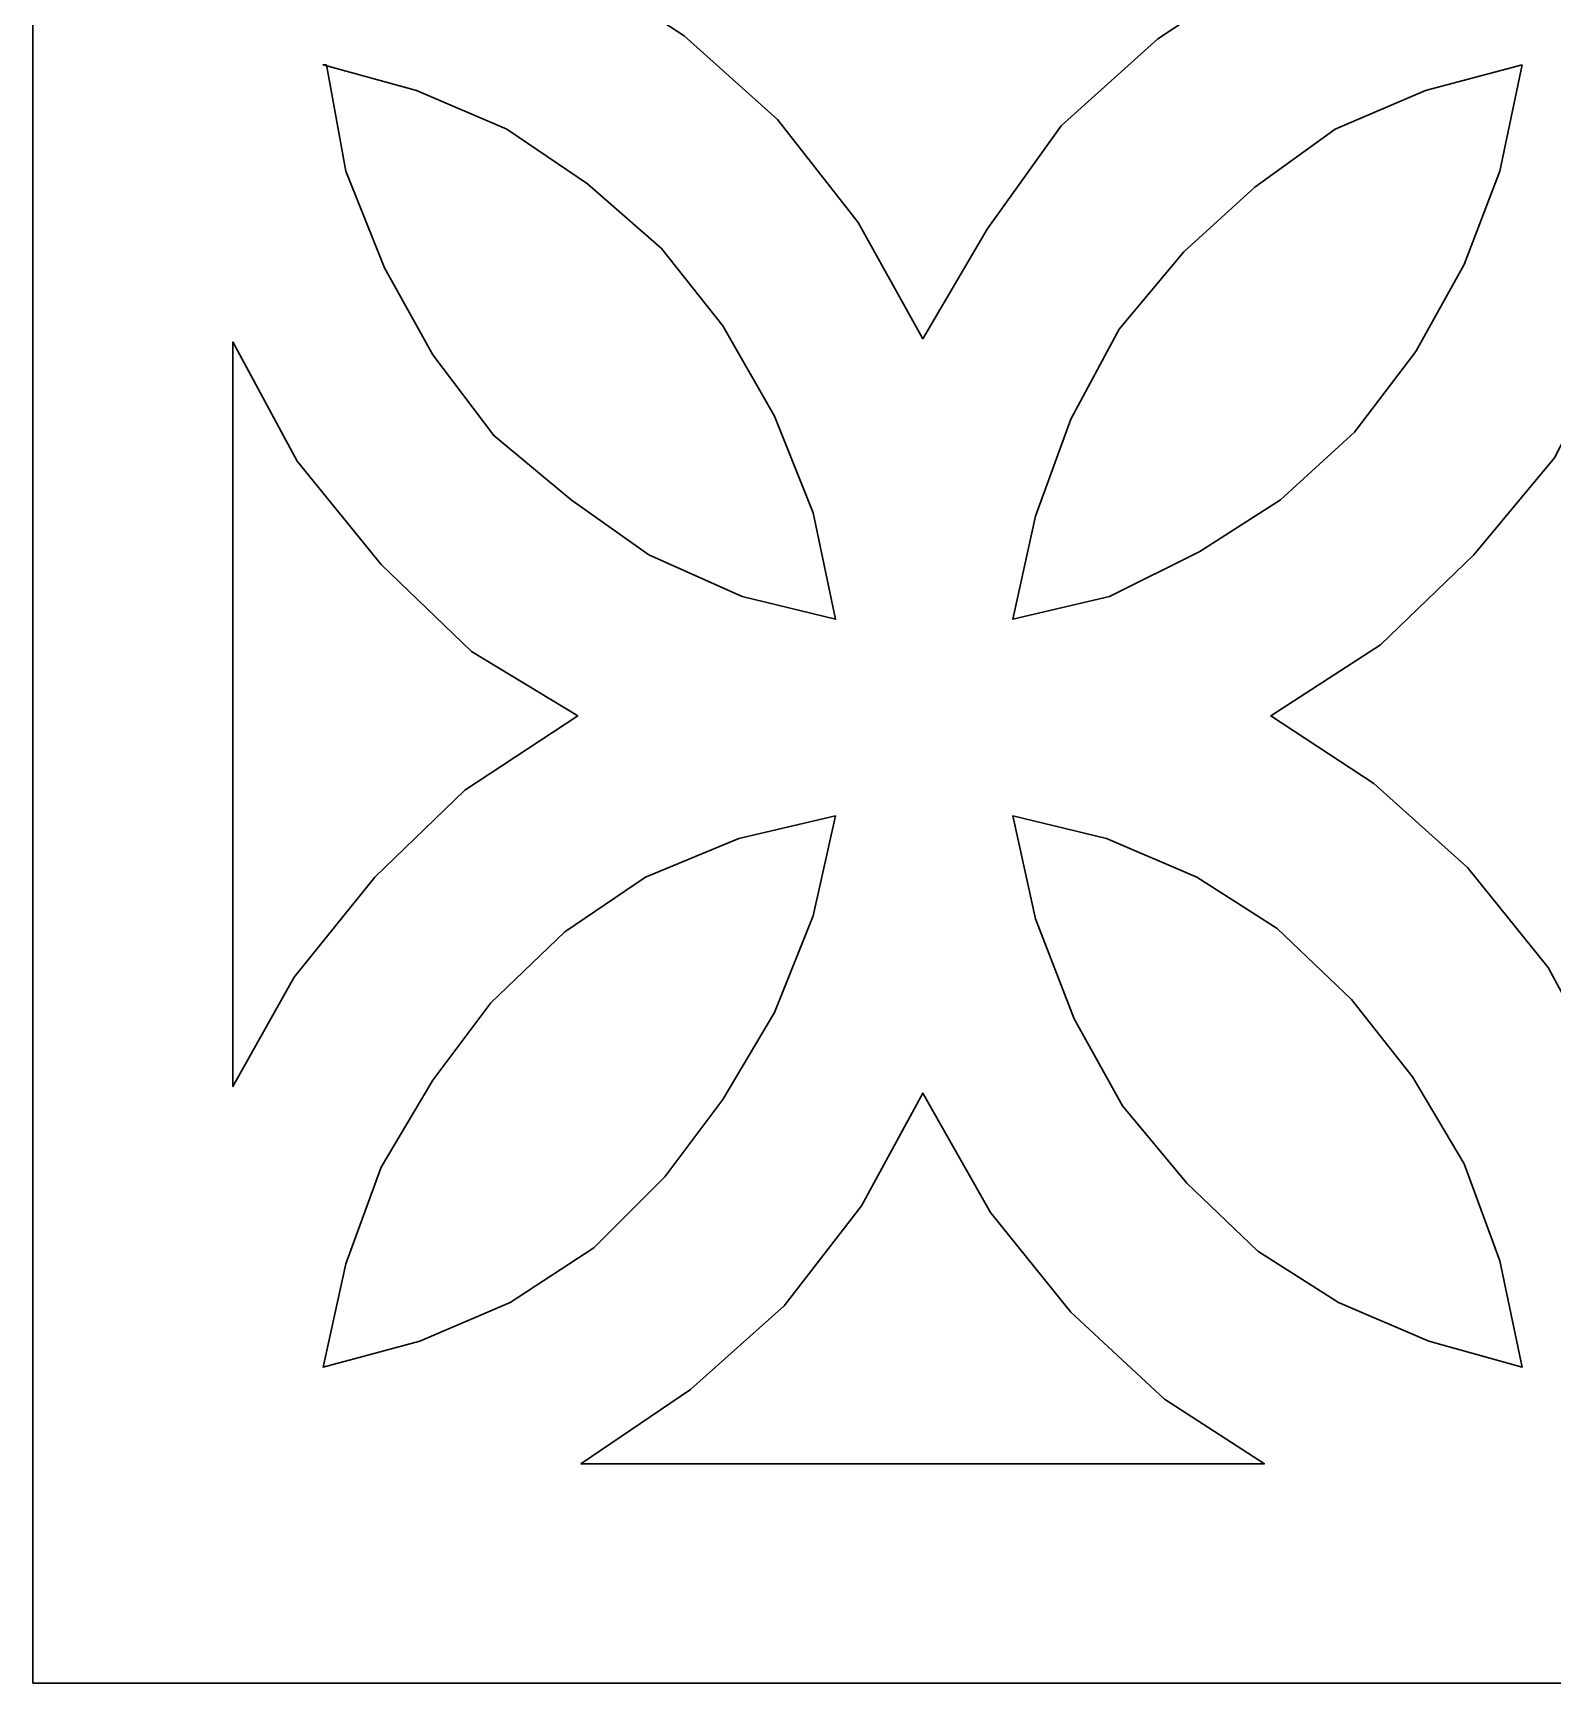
# Model space of a CAD drawing. Header units: centimetres. Extents: x -27 to -19.59, y 0.34 to 7.41.
# Drawn here: x -26.999 to -25.108, y 0.343 to 2.398 of the extents above; entities that cross this region are included whole.
import ezdxf

# ---------------------------------------------------------------- set-up
doc = ezdxf.new("R2010")
doc.units = ezdxf.units.CM
doc.header["$MEASUREMENT"] = 0
doc.layers.add('layer 1', color=7, linetype='Continuous')

msp = doc.modelspace()

# ---------------------------------------------------------------- linework, layer by layer
at = {"layer": 'layer 1', "color": 250}
for points, knots in [([(-19.58969, 0.34319), (-19.58969, 0.34319), (-26.99913, 0.34319), (-26.99913, 0.34319), (-26.99913, 0.34319), (-26.99913, 0.34319), (-26.99913, 7.40743), (-26.99913, 7.40743), (-26.99913, 7.40743), (-26.99913, 7.40743), (-19.58568, 7.40743), (-19.58568, 7.40743), (-19.58568, 7.40743), (-19.58568, 7.40743), (-19.58969, 0.34319), (-19.58969, 0.34319)], [0, 0, 0, 0, 0.2, 0.2, 0.2, 0.2, 0.4, 0.4, 0.4, 0.4, 0.6, 0.6, 0.6, 0.6, 1, 1, 1, 1]), ([(-25.46586, 2.47851), (-25.46586, 2.47851), (-25.59832, 2.39021), (-25.59832, 2.39021), (-25.59832, 2.39021), (-25.59832, 2.39021), (-25.71873, 2.28184), (-25.71873, 2.28184), (-25.71873, 2.28184), (-25.71873, 2.28184), (-25.81105, 2.15341), (-25.81105, 2.15341), (-25.81105, 2.15341), (-25.81105, 2.15341), (-25.89132, 2.01693), (-25.89132, 2.01693), (-25.89132, 2.01693), (-25.89132, 2.01693), (-25.9716, 2.16144), (-25.9716, 2.16144), (-25.9716, 2.16144), (-25.9716, 2.16144), (-26.07194, 2.28987), (-26.07194, 2.28987), (-26.07194, 2.28987), (-26.07194, 2.28987), (-26.18834, 2.39423), (-26.18834, 2.39423), (-26.18834, 2.39423), (-26.18834, 2.39423), (-26.31678, 2.47851), (-26.31678, 2.47851), (-26.31678, 2.47851), (-26.31678, 2.47851), (-26.18031, 2.56682), (-26.18031, 2.56682), (-26.18031, 2.56682), (-26.18031, 2.56682), (-26.06392, 2.67519), (-26.06392, 2.67519), (-26.06392, 2.67519), (-26.06392, 2.67519), (-25.96758, 2.80363), (-25.96758, 2.80363), (-25.96758, 2.80363), (-25.96758, 2.80363), (-25.89132, 2.9401), (-25.89132, 2.9401), (-25.89132, 2.9401), (-25.89132, 2.9401), (-25.80704, 2.7956), (-25.80704, 2.7956), (-25.80704, 2.7956), (-25.80704, 2.7956), (-25.70669, 2.66716), (-25.70669, 2.66716), (-25.70669, 2.66716), (-25.70669, 2.66716), (-25.59029, 2.56281), (-25.59029, 2.56281), (-25.59029, 2.56281), (-25.59029, 2.56281), (-25.46586, 2.47851), (-25.46586, 2.47851)], [0, 0, 0, 0, 0.0588235, 0.0588235, 0.0588235, 0.0588235, 0.1176471, 0.1176471, 0.1176471, 0.1176471, 0.1764706, 0.1764706, 0.1764706, 0.1764706, 0.2352941, 0.2352941, 0.2352941, 0.2352941, 0.2941176, 0.2941176, 0.2941176, 0.2941176, 0.3529412, 0.3529412, 0.3529412, 0.3529412, 0.4117647, 0.4117647, 0.4117647, 0.4117647, 0.4705882, 0.4705882, 0.4705882, 0.4705882, 0.5294118, 0.5294118, 0.5294118, 0.5294118, 0.5882353, 0.5882353, 0.5882353, 0.5882353, 0.6470588, 0.6470588, 0.6470588, 0.6470588, 0.7058824, 0.7058824, 0.7058824, 0.7058824, 0.7647059, 0.7647059, 0.7647059, 0.7647059, 0.8235294, 0.8235294, 0.8235294, 0.8235294, 0.8823529, 0.8823529, 0.8823529, 0.8823529, 1, 1, 1, 1]), ([(-26.63387, 2.3581), (-26.63387, 2.3581), (-26.60979, 2.22565), (-26.60979, 2.22565), (-26.60979, 2.22565), (-26.60979, 2.22565), (-26.56162, 2.10523), (-26.56162, 2.10523), (-26.56162, 2.10523), (-26.56162, 2.10523), (-26.50142, 1.99686), (-26.50142, 1.99686), (-26.50142, 1.99686), (-26.50142, 1.99686), (-26.42515, 1.89651), (-26.42515, 1.89651), (-26.42515, 1.89651), (-26.42515, 1.89651), (-26.32882, 1.81624), (-26.32882, 1.81624), (-26.32882, 1.81624), (-26.32882, 1.81624), (-26.23249, 1.74801), (-26.23249, 1.74801), (-26.23249, 1.74801), (-26.23249, 1.74801), (-26.11609, 1.69583), (-26.11609, 1.69583), (-26.11609, 1.69583), (-26.11609, 1.69583), (-25.9997, 1.66773), (-25.9997, 1.66773), (-25.9997, 1.66773), (-25.9997, 1.66773), (-26.02779, 1.80019), (-26.02779, 1.80019), (-26.02779, 1.80019), (-26.02779, 1.80019), (-26.07596, 1.9206), (-26.07596, 1.9206), (-26.07596, 1.9206), (-26.07596, 1.9206), (-26.14018, 2.03298), (-26.14018, 2.03298), (-26.14018, 2.03298), (-26.14018, 2.03298), (-26.21644, 2.12933), (-26.21644, 2.12933), (-26.21644, 2.12933), (-26.21644, 2.12933), (-26.30876, 2.20959), (-26.30876, 2.20959), (-26.30876, 2.20959), (-26.30876, 2.20959), (-26.4091, 2.27782), (-26.4091, 2.27782), (-26.4091, 2.27782), (-26.4091, 2.27782), (-26.52149, 2.32599), (-26.52149, 2.32599), (-26.52149, 2.32599), (-26.52149, 2.32599), (-26.63788, 2.3581), (-26.63788, 2.3581), (-26.63788, 2.3581), (-26.63788, 2.3581), (-26.63387, 2.3581), (-26.63387, 2.3581)], [0, 0, 0, 0, 0.0555556, 0.0555556, 0.0555556, 0.0555556, 0.1111111, 0.1111111, 0.1111111, 0.1111111, 0.1666667, 0.1666667, 0.1666667, 0.1666667, 0.2222222, 0.2222222, 0.2222222, 0.2222222, 0.2777778, 0.2777778, 0.2777778, 0.2777778, 0.3333333, 0.3333333, 0.3333333, 0.3333333, 0.3888889, 0.3888889, 0.3888889, 0.3888889, 0.4444444, 0.4444444, 0.4444444, 0.4444444, 0.5, 0.5, 0.5, 0.5, 0.5555556, 0.5555556, 0.5555556, 0.5555556, 0.6111111, 0.6111111, 0.6111111, 0.6111111, 0.6666667, 0.6666667, 0.6666667, 0.6666667, 0.7222222, 0.7222222, 0.7222222, 0.7222222, 0.7777778, 0.7777778, 0.7777778, 0.7777778, 0.8333333, 0.8333333, 0.8333333, 0.8333333, 0.8888889, 0.8888889, 0.8888889, 0.8888889, 1, 1, 1, 1]), ([(-25.14476, 2.3581), (-25.14476, 2.3581), (-25.26517, 2.32599), (-25.26517, 2.32599), (-25.26517, 2.32599), (-25.26517, 2.32599), (-25.37756, 2.27782), (-25.37756, 2.27782), (-25.37756, 2.27782), (-25.37756, 2.27782), (-25.4779, 2.20558), (-25.4779, 2.20558), (-25.4779, 2.20558), (-25.4779, 2.20558), (-25.56621, 2.1253), (-25.56621, 2.1253), (-25.56621, 2.1253), (-25.56621, 2.1253), (-25.64648, 2.02897), (-25.64648, 2.02897), (-25.64648, 2.02897), (-25.64648, 2.02897), (-25.70669, 1.91659), (-25.70669, 1.91659), (-25.70669, 1.91659), (-25.70669, 1.91659), (-25.75084, 1.79617), (-25.75084, 1.79617), (-25.75084, 1.79617), (-25.75084, 1.79617), (-25.77894, 1.66773), (-25.77894, 1.66773), (-25.77894, 1.66773), (-25.77894, 1.66773), (-25.65852, 1.69583), (-25.65852, 1.69583), (-25.65852, 1.69583), (-25.65852, 1.69583), (-25.54614, 1.75202), (-25.54614, 1.75202), (-25.54614, 1.75202), (-25.54614, 1.75202), (-25.44579, 1.81624), (-25.44579, 1.81624), (-25.44579, 1.81624), (-25.44579, 1.81624), (-25.35348, 1.90053), (-25.35348, 1.90053), (-25.35348, 1.90053), (-25.35348, 1.90053), (-25.27721, 2.00088), (-25.27721, 2.00088), (-25.27721, 2.00088), (-25.27721, 2.00088), (-25.21701, 2.10925), (-25.21701, 2.10925), (-25.21701, 2.10925), (-25.21701, 2.10925), (-25.17286, 2.22565), (-25.17286, 2.22565), (-25.17286, 2.22565), (-25.17286, 2.22565), (-25.14476, 2.3581), (-25.14476, 2.3581)], [0, 0, 0, 0, 0.0588235, 0.0588235, 0.0588235, 0.0588235, 0.1176471, 0.1176471, 0.1176471, 0.1176471, 0.1764706, 0.1764706, 0.1764706, 0.1764706, 0.2352941, 0.2352941, 0.2352941, 0.2352941, 0.2941176, 0.2941176, 0.2941176, 0.2941176, 0.3529412, 0.3529412, 0.3529412, 0.3529412, 0.4117647, 0.4117647, 0.4117647, 0.4117647, 0.4705882, 0.4705882, 0.4705882, 0.4705882, 0.5294118, 0.5294118, 0.5294118, 0.5294118, 0.5882353, 0.5882353, 0.5882353, 0.5882353, 0.6470588, 0.6470588, 0.6470588, 0.6470588, 0.7058824, 0.7058824, 0.7058824, 0.7058824, 0.7647059, 0.7647059, 0.7647059, 0.7647059, 0.8235294, 0.8235294, 0.8235294, 0.8235294, 0.8823529, 0.8823529, 0.8823529, 0.8823529, 1, 1, 1, 1]), ([(-26.75027, 2.01292), (-26.75027, 2.01292), (-26.67, 1.8644), (-26.67, 1.8644), (-26.67, 1.8644), (-26.67, 1.8644), (-26.56564, 1.73597), (-26.56564, 1.73597), (-26.56564, 1.73597), (-26.56564, 1.73597), (-26.45325, 1.62761), (-26.45325, 1.62761), (-26.45325, 1.62761), (-26.45325, 1.62761), (-26.3208, 1.54732), (-26.3208, 1.54732), (-26.3208, 1.54732), (-26.3208, 1.54732), (-26.46128, 1.455), (-26.46128, 1.455), (-26.46128, 1.455), (-26.46128, 1.455), (-26.57366, 1.34663), (-26.57366, 1.34663), (-26.57366, 1.34663), (-26.57366, 1.34663), (-26.67401, 1.2222), (-26.67401, 1.2222), (-26.67401, 1.2222), (-26.67401, 1.2222), (-26.75027, 1.08573), (-26.75027, 1.08573), (-26.75027, 1.08573), (-26.75027, 1.08573), (-26.75027, 2.01292), (-26.75027, 2.01292)], [0, 0, 0, 0, 0.1, 0.1, 0.1, 0.1, 0.2, 0.2, 0.2, 0.2, 0.3, 0.3, 0.3, 0.3, 0.4, 0.4, 0.4, 0.4, 0.5, 0.5, 0.5, 0.5, 0.6, 0.6, 0.6, 0.6, 0.7, 0.7, 0.7, 0.7, 0.8, 0.8, 0.8, 0.8, 1, 1, 1, 1]), ([(-25.03238, 2.0089), (-25.03238, 2.0089), (-24.94809, 1.86039), (-24.94809, 1.86039), (-24.94809, 1.86039), (-24.94809, 1.86039), (-24.84774, 1.73597), (-24.84774, 1.73597), (-24.84774, 1.73597), (-24.84774, 1.73597), (-24.73134, 1.62761), (-24.73134, 1.62761), (-24.73134, 1.62761), (-24.73134, 1.62761), (-24.6029, 1.54732), (-24.6029, 1.54732), (-24.6029, 1.54732), (-24.6029, 1.54732), (-24.73937, 1.455), (-24.73937, 1.455), (-24.73937, 1.455), (-24.73937, 1.455), (-24.85577, 1.34663), (-24.85577, 1.34663), (-24.85577, 1.34663), (-24.85577, 1.34663), (-24.95611, 1.22622), (-24.95611, 1.22622), (-24.95611, 1.22622), (-24.95611, 1.22622), (-25.03238, 1.08573), (-25.03238, 1.08573), (-25.03238, 1.08573), (-25.03238, 1.08573), (-25.11265, 1.23425), (-25.11265, 1.23425), (-25.11265, 1.23425), (-25.11265, 1.23425), (-25.21299, 1.35867), (-25.21299, 1.35867), (-25.21299, 1.35867), (-25.21299, 1.35867), (-25.3294, 1.46303), (-25.3294, 1.46303), (-25.3294, 1.46303), (-25.3294, 1.46303), (-25.45783, 1.54732), (-25.45783, 1.54732), (-25.45783, 1.54732), (-25.45783, 1.54732), (-25.32136, 1.63564), (-25.32136, 1.63564), (-25.32136, 1.63564), (-25.32136, 1.63564), (-25.20497, 1.74801), (-25.20497, 1.74801), (-25.20497, 1.74801), (-25.20497, 1.74801), (-25.10462, 1.86842), (-25.10462, 1.86842), (-25.10462, 1.86842), (-25.10462, 1.86842), (-25.03238, 2.0089), (-25.03238, 2.0089)], [0, 0, 0, 0, 0.0588235, 0.0588235, 0.0588235, 0.0588235, 0.1176471, 0.1176471, 0.1176471, 0.1176471, 0.1764706, 0.1764706, 0.1764706, 0.1764706, 0.2352941, 0.2352941, 0.2352941, 0.2352941, 0.2941176, 0.2941176, 0.2941176, 0.2941176, 0.3529412, 0.3529412, 0.3529412, 0.3529412, 0.4117647, 0.4117647, 0.4117647, 0.4117647, 0.4705882, 0.4705882, 0.4705882, 0.4705882, 0.5294118, 0.5294118, 0.5294118, 0.5294118, 0.5882353, 0.5882353, 0.5882353, 0.5882353, 0.6470588, 0.6470588, 0.6470588, 0.6470588, 0.7058824, 0.7058824, 0.7058824, 0.7058824, 0.7647059, 0.7647059, 0.7647059, 0.7647059, 0.8235294, 0.8235294, 0.8235294, 0.8235294, 0.8823529, 0.8823529, 0.8823529, 0.8823529, 1, 1, 1, 1]), ([(-25.9997, 1.42289), (-25.9997, 1.42289), (-26.12011, 1.39479), (-26.12011, 1.39479), (-26.12011, 1.39479), (-26.12011, 1.39479), (-26.23651, 1.34663), (-26.23651, 1.34663), (-26.23651, 1.34663), (-26.23651, 1.34663), (-26.33685, 1.2784), (-26.33685, 1.2784), (-26.33685, 1.2784), (-26.33685, 1.2784), (-26.42917, 1.1901), (-26.42917, 1.1901), (-26.42917, 1.1901), (-26.42917, 1.1901), (-26.50142, 1.09376), (-26.50142, 1.09376), (-26.50142, 1.09376), (-26.50142, 1.09376), (-26.56564, 0.98539), (-26.56564, 0.98539), (-26.56564, 0.98539), (-26.56564, 0.98539), (-26.60979, 0.86499), (-26.60979, 0.86499), (-26.60979, 0.86499), (-26.60979, 0.86499), (-26.63788, 0.73654), (-26.63788, 0.73654), (-26.63788, 0.73654), (-26.63788, 0.73654), (-26.51747, 0.76865), (-26.51747, 0.76865), (-26.51747, 0.76865), (-26.51747, 0.76865), (-26.40508, 0.81681), (-26.40508, 0.81681), (-26.40508, 0.81681), (-26.40508, 0.81681), (-26.30073, 0.88504), (-26.30073, 0.88504), (-26.30073, 0.88504), (-26.30073, 0.88504), (-26.21242, 0.97335), (-26.21242, 0.97335), (-26.21242, 0.97335), (-26.21242, 0.97335), (-26.14018, 1.06968), (-26.14018, 1.06968), (-26.14018, 1.06968), (-26.14018, 1.06968), (-26.07596, 1.17805), (-26.07596, 1.17805), (-26.07596, 1.17805), (-26.07596, 1.17805), (-26.02779, 1.29846), (-26.02779, 1.29846), (-26.02779, 1.29846), (-26.02779, 1.29846), (-25.9997, 1.42289), (-25.9997, 1.42289)], [0, 0, 0, 0, 0.0588235, 0.0588235, 0.0588235, 0.0588235, 0.1176471, 0.1176471, 0.1176471, 0.1176471, 0.1764706, 0.1764706, 0.1764706, 0.1764706, 0.2352941, 0.2352941, 0.2352941, 0.2352941, 0.2941176, 0.2941176, 0.2941176, 0.2941176, 0.3529412, 0.3529412, 0.3529412, 0.3529412, 0.4117647, 0.4117647, 0.4117647, 0.4117647, 0.4705882, 0.4705882, 0.4705882, 0.4705882, 0.5294118, 0.5294118, 0.5294118, 0.5294118, 0.5882353, 0.5882353, 0.5882353, 0.5882353, 0.6470588, 0.6470588, 0.6470588, 0.6470588, 0.7058824, 0.7058824, 0.7058824, 0.7058824, 0.7647059, 0.7647059, 0.7647059, 0.7647059, 0.8235294, 0.8235294, 0.8235294, 0.8235294, 0.8823529, 0.8823529, 0.8823529, 0.8823529, 1, 1, 1, 1]), ([(-25.77894, 1.42289), (-25.77894, 1.42289), (-25.75084, 1.29445), (-25.75084, 1.29445), (-25.75084, 1.29445), (-25.75084, 1.29445), (-25.70267, 1.17002), (-25.70267, 1.17002), (-25.70267, 1.17002), (-25.70267, 1.17002), (-25.64247, 1.06165), (-25.64247, 1.06165), (-25.64247, 1.06165), (-25.64247, 1.06165), (-25.5622, 0.96532), (-25.5622, 0.96532), (-25.5622, 0.96532), (-25.5622, 0.96532), (-25.47389, 0.88105), (-25.47389, 0.88105), (-25.47389, 0.88105), (-25.47389, 0.88105), (-25.37355, 0.81681), (-25.37355, 0.81681), (-25.37355, 0.81681), (-25.37355, 0.81681), (-25.26116, 0.76865), (-25.26116, 0.76865), (-25.26116, 0.76865), (-25.26116, 0.76865), (-25.14476, 0.73654), (-25.14476, 0.73654), (-25.14476, 0.73654), (-25.14476, 0.73654), (-25.17286, 0.86899), (-25.17286, 0.86899), (-25.17286, 0.86899), (-25.17286, 0.86899), (-25.21701, 0.98941), (-25.21701, 0.98941), (-25.21701, 0.98941), (-25.21701, 0.98941), (-25.28123, 1.09778), (-25.28123, 1.09778), (-25.28123, 1.09778), (-25.28123, 1.09778), (-25.35749, 1.1941), (-25.35749, 1.1941), (-25.35749, 1.1941), (-25.35749, 1.1941), (-25.44981, 1.28241), (-25.44981, 1.28241), (-25.44981, 1.28241), (-25.44981, 1.28241), (-25.55015, 1.34663), (-25.55015, 1.34663), (-25.55015, 1.34663), (-25.55015, 1.34663), (-25.66254, 1.39479), (-25.66254, 1.39479), (-25.66254, 1.39479), (-25.66254, 1.39479), (-25.77894, 1.42289), (-25.77894, 1.42289)], [0, 0, 0, 0, 0.0588235, 0.0588235, 0.0588235, 0.0588235, 0.1176471, 0.1176471, 0.1176471, 0.1176471, 0.1764706, 0.1764706, 0.1764706, 0.1764706, 0.2352941, 0.2352941, 0.2352941, 0.2352941, 0.2941176, 0.2941176, 0.2941176, 0.2941176, 0.3529412, 0.3529412, 0.3529412, 0.3529412, 0.4117647, 0.4117647, 0.4117647, 0.4117647, 0.4705882, 0.4705882, 0.4705882, 0.4705882, 0.5294118, 0.5294118, 0.5294118, 0.5294118, 0.5882353, 0.5882353, 0.5882353, 0.5882353, 0.6470588, 0.6470588, 0.6470588, 0.6470588, 0.7058824, 0.7058824, 0.7058824, 0.7058824, 0.7647059, 0.7647059, 0.7647059, 0.7647059, 0.8235294, 0.8235294, 0.8235294, 0.8235294, 0.8823529, 0.8823529, 0.8823529, 0.8823529, 1, 1, 1, 1]), ([(-26.31678, 0.61612), (-26.31678, 0.61612), (-26.18031, 0.70844), (-26.18031, 0.70844), (-26.18031, 0.70844), (-26.18031, 0.70844), (-26.06392, 0.8128), (-26.06392, 0.8128), (-26.06392, 0.8128), (-26.06392, 0.8128), (-25.96758, 0.93722), (-25.96758, 0.93722), (-25.96758, 0.93722), (-25.96758, 0.93722), (-25.89132, 1.07771), (-25.89132, 1.07771), (-25.89132, 1.07771), (-25.89132, 1.07771), (-25.80704, 0.92919), (-25.80704, 0.92919), (-25.80704, 0.92919), (-25.80704, 0.92919), (-25.70669, 0.80477), (-25.70669, 0.80477), (-25.70669, 0.80477), (-25.70669, 0.80477), (-25.59029, 0.6964), (-25.59029, 0.6964), (-25.59029, 0.6964), (-25.59029, 0.6964), (-25.46586, 0.61612), (-25.46586, 0.61612), (-25.46586, 0.61612), (-25.46586, 0.61612), (-26.31678, 0.61612), (-26.31678, 0.61612)], [0, 0, 0, 0, 0.1, 0.1, 0.1, 0.1, 0.2, 0.2, 0.2, 0.2, 0.3, 0.3, 0.3, 0.3, 0.4, 0.4, 0.4, 0.4, 0.5, 0.5, 0.5, 0.5, 0.6, 0.6, 0.6, 0.6, 0.7, 0.7, 0.7, 0.7, 0.8, 0.8, 0.8, 0.8, 1, 1, 1, 1])]:
    msp.add_open_spline(points, degree=3, knots=knots, dxfattribs=at)
at = {"layer": 'layer 1', "color": 250, "lineweight": 30}
for points, knots in [([(-19.58969, 0.34319), (-19.58969, 0.34319), (-26.99913, 0.34319), (-26.99913, 0.34319), (-26.99913, 0.34319), (-26.99913, 0.34319), (-26.99913, 7.40743), (-26.99913, 7.40743), (-26.99913, 7.40743), (-26.99913, 7.40743), (-19.58568, 7.40743), (-19.58568, 7.40743)], [0, 0, 0, 0, 0.25, 0.25, 0.25, 0.25, 0.5, 0.5, 0.5, 0.5, 1, 1, 1, 1]), ([(-25.46586, 2.47851), (-25.46586, 2.47851), (-25.59832, 2.39021), (-25.59832, 2.39021), (-25.59832, 2.39021), (-25.59832, 2.39021), (-25.71873, 2.28184), (-25.71873, 2.28184), (-25.71873, 2.28184), (-25.71873, 2.28184), (-25.81105, 2.15341), (-25.81105, 2.15341), (-25.81105, 2.15341), (-25.81105, 2.15341), (-25.89132, 2.01693), (-25.89132, 2.01693), (-25.89132, 2.01693), (-25.89132, 2.01693), (-25.9716, 2.16144), (-25.9716, 2.16144), (-25.9716, 2.16144), (-25.9716, 2.16144), (-26.07194, 2.28987), (-26.07194, 2.28987), (-26.07194, 2.28987), (-26.07194, 2.28987), (-26.18834, 2.39423), (-26.18834, 2.39423), (-26.18834, 2.39423), (-26.18834, 2.39423), (-26.31678, 2.47851), (-26.31678, 2.47851), (-26.31678, 2.47851), (-26.31678, 2.47851), (-26.18031, 2.56682), (-26.18031, 2.56682), (-26.18031, 2.56682), (-26.18031, 2.56682), (-26.06392, 2.67519), (-26.06392, 2.67519), (-26.06392, 2.67519), (-26.06392, 2.67519), (-25.96758, 2.80363), (-25.96758, 2.80363), (-25.96758, 2.80363), (-25.96758, 2.80363), (-25.89132, 2.9401), (-25.89132, 2.9401), (-25.89132, 2.9401), (-25.89132, 2.9401), (-25.80704, 2.7956), (-25.80704, 2.7956), (-25.80704, 2.7956), (-25.80704, 2.7956), (-25.70669, 2.66716), (-25.70669, 2.66716), (-25.70669, 2.66716), (-25.70669, 2.66716), (-25.59029, 2.56281), (-25.59029, 2.56281), (-25.59029, 2.56281), (-25.59029, 2.56281), (-25.46586, 2.47851), (-25.46586, 2.47851)], [0, 0, 0, 0, 0.0588235, 0.0588235, 0.0588235, 0.0588235, 0.1176471, 0.1176471, 0.1176471, 0.1176471, 0.1764706, 0.1764706, 0.1764706, 0.1764706, 0.2352941, 0.2352941, 0.2352941, 0.2352941, 0.2941176, 0.2941176, 0.2941176, 0.2941176, 0.3529412, 0.3529412, 0.3529412, 0.3529412, 0.4117647, 0.4117647, 0.4117647, 0.4117647, 0.4705882, 0.4705882, 0.4705882, 0.4705882, 0.5294118, 0.5294118, 0.5294118, 0.5294118, 0.5882353, 0.5882353, 0.5882353, 0.5882353, 0.6470588, 0.6470588, 0.6470588, 0.6470588, 0.7058824, 0.7058824, 0.7058824, 0.7058824, 0.7647059, 0.7647059, 0.7647059, 0.7647059, 0.8235294, 0.8235294, 0.8235294, 0.8235294, 0.8823529, 0.8823529, 0.8823529, 0.8823529, 1, 1, 1, 1]), ([(-26.63387, 2.3581), (-26.63387, 2.3581), (-26.60979, 2.22565), (-26.60979, 2.22565), (-26.60979, 2.22565), (-26.60979, 2.22565), (-26.56162, 2.10523), (-26.56162, 2.10523), (-26.56162, 2.10523), (-26.56162, 2.10523), (-26.50142, 1.99686), (-26.50142, 1.99686), (-26.50142, 1.99686), (-26.50142, 1.99686), (-26.42515, 1.89651), (-26.42515, 1.89651), (-26.42515, 1.89651), (-26.42515, 1.89651), (-26.32882, 1.81624), (-26.32882, 1.81624), (-26.32882, 1.81624), (-26.32882, 1.81624), (-26.23249, 1.74801), (-26.23249, 1.74801), (-26.23249, 1.74801), (-26.23249, 1.74801), (-26.11609, 1.69583), (-26.11609, 1.69583), (-26.11609, 1.69583), (-26.11609, 1.69583), (-25.9997, 1.66773), (-25.9997, 1.66773), (-25.9997, 1.66773), (-25.9997, 1.66773), (-26.02779, 1.80019), (-26.02779, 1.80019), (-26.02779, 1.80019), (-26.02779, 1.80019), (-26.07596, 1.9206), (-26.07596, 1.9206), (-26.07596, 1.9206), (-26.07596, 1.9206), (-26.14018, 2.03298), (-26.14018, 2.03298), (-26.14018, 2.03298), (-26.14018, 2.03298), (-26.21644, 2.12933), (-26.21644, 2.12933), (-26.21644, 2.12933), (-26.21644, 2.12933), (-26.30876, 2.20959), (-26.30876, 2.20959), (-26.30876, 2.20959), (-26.30876, 2.20959), (-26.4091, 2.27782), (-26.4091, 2.27782), (-26.4091, 2.27782), (-26.4091, 2.27782), (-26.52149, 2.32599), (-26.52149, 2.32599), (-26.52149, 2.32599), (-26.52149, 2.32599), (-26.63788, 2.3581), (-26.63788, 2.3581), (-26.63788, 2.3581), (-26.63788, 2.3581), (-26.63387, 2.3581), (-26.63387, 2.3581)], [0, 0, 0, 0, 0.0555556, 0.0555556, 0.0555556, 0.0555556, 0.1111111, 0.1111111, 0.1111111, 0.1111111, 0.1666667, 0.1666667, 0.1666667, 0.1666667, 0.2222222, 0.2222222, 0.2222222, 0.2222222, 0.2777778, 0.2777778, 0.2777778, 0.2777778, 0.3333333, 0.3333333, 0.3333333, 0.3333333, 0.3888889, 0.3888889, 0.3888889, 0.3888889, 0.4444444, 0.4444444, 0.4444444, 0.4444444, 0.5, 0.5, 0.5, 0.5, 0.5555556, 0.5555556, 0.5555556, 0.5555556, 0.6111111, 0.6111111, 0.6111111, 0.6111111, 0.6666667, 0.6666667, 0.6666667, 0.6666667, 0.7222222, 0.7222222, 0.7222222, 0.7222222, 0.7777778, 0.7777778, 0.7777778, 0.7777778, 0.8333333, 0.8333333, 0.8333333, 0.8333333, 0.8888889, 0.8888889, 0.8888889, 0.8888889, 1, 1, 1, 1]), ([(-25.14476, 2.3581), (-25.14476, 2.3581), (-25.26517, 2.32599), (-25.26517, 2.32599), (-25.26517, 2.32599), (-25.26517, 2.32599), (-25.37756, 2.27782), (-25.37756, 2.27782), (-25.37756, 2.27782), (-25.37756, 2.27782), (-25.4779, 2.20558), (-25.4779, 2.20558), (-25.4779, 2.20558), (-25.4779, 2.20558), (-25.56621, 2.1253), (-25.56621, 2.1253), (-25.56621, 2.1253), (-25.56621, 2.1253), (-25.64648, 2.02897), (-25.64648, 2.02897), (-25.64648, 2.02897), (-25.64648, 2.02897), (-25.70669, 1.91659), (-25.70669, 1.91659), (-25.70669, 1.91659), (-25.70669, 1.91659), (-25.75084, 1.79617), (-25.75084, 1.79617), (-25.75084, 1.79617), (-25.75084, 1.79617), (-25.77894, 1.66773), (-25.77894, 1.66773), (-25.77894, 1.66773), (-25.77894, 1.66773), (-25.65852, 1.69583), (-25.65852, 1.69583), (-25.65852, 1.69583), (-25.65852, 1.69583), (-25.54614, 1.75202), (-25.54614, 1.75202), (-25.54614, 1.75202), (-25.54614, 1.75202), (-25.44579, 1.81624), (-25.44579, 1.81624), (-25.44579, 1.81624), (-25.44579, 1.81624), (-25.35348, 1.90053), (-25.35348, 1.90053), (-25.35348, 1.90053), (-25.35348, 1.90053), (-25.27721, 2.00088), (-25.27721, 2.00088), (-25.27721, 2.00088), (-25.27721, 2.00088), (-25.21701, 2.10925), (-25.21701, 2.10925), (-25.21701, 2.10925), (-25.21701, 2.10925), (-25.17286, 2.22565), (-25.17286, 2.22565), (-25.17286, 2.22565), (-25.17286, 2.22565), (-25.14476, 2.3581), (-25.14476, 2.3581)], [0, 0, 0, 0, 0.0588235, 0.0588235, 0.0588235, 0.0588235, 0.1176471, 0.1176471, 0.1176471, 0.1176471, 0.1764706, 0.1764706, 0.1764706, 0.1764706, 0.2352941, 0.2352941, 0.2352941, 0.2352941, 0.2941176, 0.2941176, 0.2941176, 0.2941176, 0.3529412, 0.3529412, 0.3529412, 0.3529412, 0.4117647, 0.4117647, 0.4117647, 0.4117647, 0.4705882, 0.4705882, 0.4705882, 0.4705882, 0.5294118, 0.5294118, 0.5294118, 0.5294118, 0.5882353, 0.5882353, 0.5882353, 0.5882353, 0.6470588, 0.6470588, 0.6470588, 0.6470588, 0.7058824, 0.7058824, 0.7058824, 0.7058824, 0.7647059, 0.7647059, 0.7647059, 0.7647059, 0.8235294, 0.8235294, 0.8235294, 0.8235294, 0.8823529, 0.8823529, 0.8823529, 0.8823529, 1, 1, 1, 1]), ([(-26.75027, 2.01292), (-26.75027, 2.01292), (-26.67, 1.8644), (-26.67, 1.8644), (-26.67, 1.8644), (-26.67, 1.8644), (-26.56564, 1.73597), (-26.56564, 1.73597), (-26.56564, 1.73597), (-26.56564, 1.73597), (-26.45325, 1.62761), (-26.45325, 1.62761), (-26.45325, 1.62761), (-26.45325, 1.62761), (-26.3208, 1.54732), (-26.3208, 1.54732), (-26.3208, 1.54732), (-26.3208, 1.54732), (-26.46128, 1.455), (-26.46128, 1.455), (-26.46128, 1.455), (-26.46128, 1.455), (-26.57366, 1.34663), (-26.57366, 1.34663), (-26.57366, 1.34663), (-26.57366, 1.34663), (-26.67401, 1.2222), (-26.67401, 1.2222), (-26.67401, 1.2222), (-26.67401, 1.2222), (-26.75027, 1.08573), (-26.75027, 1.08573), (-26.75027, 1.08573), (-26.75027, 1.08573), (-26.75027, 2.01292), (-26.75027, 2.01292)], [0, 0, 0, 0, 0.1, 0.1, 0.1, 0.1, 0.2, 0.2, 0.2, 0.2, 0.3, 0.3, 0.3, 0.3, 0.4, 0.4, 0.4, 0.4, 0.5, 0.5, 0.5, 0.5, 0.6, 0.6, 0.6, 0.6, 0.7, 0.7, 0.7, 0.7, 0.8, 0.8, 0.8, 0.8, 1, 1, 1, 1]), ([(-25.03238, 2.0089), (-25.03238, 2.0089), (-24.94809, 1.86039), (-24.94809, 1.86039), (-24.94809, 1.86039), (-24.94809, 1.86039), (-24.84774, 1.73597), (-24.84774, 1.73597), (-24.84774, 1.73597), (-24.84774, 1.73597), (-24.73134, 1.62761), (-24.73134, 1.62761), (-24.73134, 1.62761), (-24.73134, 1.62761), (-24.6029, 1.54732), (-24.6029, 1.54732), (-24.6029, 1.54732), (-24.6029, 1.54732), (-24.73937, 1.455), (-24.73937, 1.455), (-24.73937, 1.455), (-24.73937, 1.455), (-24.85577, 1.34663), (-24.85577, 1.34663), (-24.85577, 1.34663), (-24.85577, 1.34663), (-24.95611, 1.22622), (-24.95611, 1.22622), (-24.95611, 1.22622), (-24.95611, 1.22622), (-25.03238, 1.08573), (-25.03238, 1.08573), (-25.03238, 1.08573), (-25.03238, 1.08573), (-25.11265, 1.23425), (-25.11265, 1.23425), (-25.11265, 1.23425), (-25.11265, 1.23425), (-25.21299, 1.35867), (-25.21299, 1.35867), (-25.21299, 1.35867), (-25.21299, 1.35867), (-25.3294, 1.46303), (-25.3294, 1.46303), (-25.3294, 1.46303), (-25.3294, 1.46303), (-25.45783, 1.54732), (-25.45783, 1.54732), (-25.45783, 1.54732), (-25.45783, 1.54732), (-25.32136, 1.63564), (-25.32136, 1.63564), (-25.32136, 1.63564), (-25.32136, 1.63564), (-25.20497, 1.74801), (-25.20497, 1.74801), (-25.20497, 1.74801), (-25.20497, 1.74801), (-25.10462, 1.86842), (-25.10462, 1.86842), (-25.10462, 1.86842), (-25.10462, 1.86842), (-25.03238, 2.0089), (-25.03238, 2.0089)], [0, 0, 0, 0, 0.0588235, 0.0588235, 0.0588235, 0.0588235, 0.1176471, 0.1176471, 0.1176471, 0.1176471, 0.1764706, 0.1764706, 0.1764706, 0.1764706, 0.2352941, 0.2352941, 0.2352941, 0.2352941, 0.2941176, 0.2941176, 0.2941176, 0.2941176, 0.3529412, 0.3529412, 0.3529412, 0.3529412, 0.4117647, 0.4117647, 0.4117647, 0.4117647, 0.4705882, 0.4705882, 0.4705882, 0.4705882, 0.5294118, 0.5294118, 0.5294118, 0.5294118, 0.5882353, 0.5882353, 0.5882353, 0.5882353, 0.6470588, 0.6470588, 0.6470588, 0.6470588, 0.7058824, 0.7058824, 0.7058824, 0.7058824, 0.7647059, 0.7647059, 0.7647059, 0.7647059, 0.8235294, 0.8235294, 0.8235294, 0.8235294, 0.8823529, 0.8823529, 0.8823529, 0.8823529, 1, 1, 1, 1]), ([(-25.9997, 1.42289), (-25.9997, 1.42289), (-26.12011, 1.39479), (-26.12011, 1.39479), (-26.12011, 1.39479), (-26.12011, 1.39479), (-26.23651, 1.34663), (-26.23651, 1.34663), (-26.23651, 1.34663), (-26.23651, 1.34663), (-26.33685, 1.2784), (-26.33685, 1.2784), (-26.33685, 1.2784), (-26.33685, 1.2784), (-26.42917, 1.1901), (-26.42917, 1.1901), (-26.42917, 1.1901), (-26.42917, 1.1901), (-26.50142, 1.09376), (-26.50142, 1.09376), (-26.50142, 1.09376), (-26.50142, 1.09376), (-26.56564, 0.98539), (-26.56564, 0.98539), (-26.56564, 0.98539), (-26.56564, 0.98539), (-26.60979, 0.86499), (-26.60979, 0.86499), (-26.60979, 0.86499), (-26.60979, 0.86499), (-26.63788, 0.73654), (-26.63788, 0.73654), (-26.63788, 0.73654), (-26.63788, 0.73654), (-26.51747, 0.76865), (-26.51747, 0.76865), (-26.51747, 0.76865), (-26.51747, 0.76865), (-26.40508, 0.81681), (-26.40508, 0.81681), (-26.40508, 0.81681), (-26.40508, 0.81681), (-26.30073, 0.88504), (-26.30073, 0.88504), (-26.30073, 0.88504), (-26.30073, 0.88504), (-26.21242, 0.97335), (-26.21242, 0.97335), (-26.21242, 0.97335), (-26.21242, 0.97335), (-26.14018, 1.06968), (-26.14018, 1.06968), (-26.14018, 1.06968), (-26.14018, 1.06968), (-26.07596, 1.17805), (-26.07596, 1.17805), (-26.07596, 1.17805), (-26.07596, 1.17805), (-26.02779, 1.29846), (-26.02779, 1.29846), (-26.02779, 1.29846), (-26.02779, 1.29846), (-25.9997, 1.42289), (-25.9997, 1.42289)], [0, 0, 0, 0, 0.0588235, 0.0588235, 0.0588235, 0.0588235, 0.1176471, 0.1176471, 0.1176471, 0.1176471, 0.1764706, 0.1764706, 0.1764706, 0.1764706, 0.2352941, 0.2352941, 0.2352941, 0.2352941, 0.2941176, 0.2941176, 0.2941176, 0.2941176, 0.3529412, 0.3529412, 0.3529412, 0.3529412, 0.4117647, 0.4117647, 0.4117647, 0.4117647, 0.4705882, 0.4705882, 0.4705882, 0.4705882, 0.5294118, 0.5294118, 0.5294118, 0.5294118, 0.5882353, 0.5882353, 0.5882353, 0.5882353, 0.6470588, 0.6470588, 0.6470588, 0.6470588, 0.7058824, 0.7058824, 0.7058824, 0.7058824, 0.7647059, 0.7647059, 0.7647059, 0.7647059, 0.8235294, 0.8235294, 0.8235294, 0.8235294, 0.8823529, 0.8823529, 0.8823529, 0.8823529, 1, 1, 1, 1]), ([(-25.77894, 1.42289), (-25.77894, 1.42289), (-25.75084, 1.29445), (-25.75084, 1.29445), (-25.75084, 1.29445), (-25.75084, 1.29445), (-25.70267, 1.17002), (-25.70267, 1.17002), (-25.70267, 1.17002), (-25.70267, 1.17002), (-25.64247, 1.06165), (-25.64247, 1.06165), (-25.64247, 1.06165), (-25.64247, 1.06165), (-25.5622, 0.96532), (-25.5622, 0.96532), (-25.5622, 0.96532), (-25.5622, 0.96532), (-25.47389, 0.88105), (-25.47389, 0.88105), (-25.47389, 0.88105), (-25.47389, 0.88105), (-25.37355, 0.81681), (-25.37355, 0.81681), (-25.37355, 0.81681), (-25.37355, 0.81681), (-25.26116, 0.76865), (-25.26116, 0.76865), (-25.26116, 0.76865), (-25.26116, 0.76865), (-25.14476, 0.73654), (-25.14476, 0.73654), (-25.14476, 0.73654), (-25.14476, 0.73654), (-25.17286, 0.86899), (-25.17286, 0.86899), (-25.17286, 0.86899), (-25.17286, 0.86899), (-25.21701, 0.98941), (-25.21701, 0.98941), (-25.21701, 0.98941), (-25.21701, 0.98941), (-25.28123, 1.09778), (-25.28123, 1.09778), (-25.28123, 1.09778), (-25.28123, 1.09778), (-25.35749, 1.1941), (-25.35749, 1.1941), (-25.35749, 1.1941), (-25.35749, 1.1941), (-25.44981, 1.28241), (-25.44981, 1.28241), (-25.44981, 1.28241), (-25.44981, 1.28241), (-25.55015, 1.34663), (-25.55015, 1.34663), (-25.55015, 1.34663), (-25.55015, 1.34663), (-25.66254, 1.39479), (-25.66254, 1.39479), (-25.66254, 1.39479), (-25.66254, 1.39479), (-25.77894, 1.42289), (-25.77894, 1.42289)], [0, 0, 0, 0, 0.0588235, 0.0588235, 0.0588235, 0.0588235, 0.1176471, 0.1176471, 0.1176471, 0.1176471, 0.1764706, 0.1764706, 0.1764706, 0.1764706, 0.2352941, 0.2352941, 0.2352941, 0.2352941, 0.2941176, 0.2941176, 0.2941176, 0.2941176, 0.3529412, 0.3529412, 0.3529412, 0.3529412, 0.4117647, 0.4117647, 0.4117647, 0.4117647, 0.4705882, 0.4705882, 0.4705882, 0.4705882, 0.5294118, 0.5294118, 0.5294118, 0.5294118, 0.5882353, 0.5882353, 0.5882353, 0.5882353, 0.6470588, 0.6470588, 0.6470588, 0.6470588, 0.7058824, 0.7058824, 0.7058824, 0.7058824, 0.7647059, 0.7647059, 0.7647059, 0.7647059, 0.8235294, 0.8235294, 0.8235294, 0.8235294, 0.8823529, 0.8823529, 0.8823529, 0.8823529, 1, 1, 1, 1]), ([(-26.31678, 0.61612), (-26.31678, 0.61612), (-26.18031, 0.70844), (-26.18031, 0.70844), (-26.18031, 0.70844), (-26.18031, 0.70844), (-26.06392, 0.8128), (-26.06392, 0.8128), (-26.06392, 0.8128), (-26.06392, 0.8128), (-25.96758, 0.93722), (-25.96758, 0.93722), (-25.96758, 0.93722), (-25.96758, 0.93722), (-25.89132, 1.07771), (-25.89132, 1.07771), (-25.89132, 1.07771), (-25.89132, 1.07771), (-25.80704, 0.92919), (-25.80704, 0.92919), (-25.80704, 0.92919), (-25.80704, 0.92919), (-25.70669, 0.80477), (-25.70669, 0.80477), (-25.70669, 0.80477), (-25.70669, 0.80477), (-25.59029, 0.6964), (-25.59029, 0.6964), (-25.59029, 0.6964), (-25.59029, 0.6964), (-25.46586, 0.61612), (-25.46586, 0.61612), (-25.46586, 0.61612), (-25.46586, 0.61612), (-26.31678, 0.61612), (-26.31678, 0.61612)], [0, 0, 0, 0, 0.1, 0.1, 0.1, 0.1, 0.2, 0.2, 0.2, 0.2, 0.3, 0.3, 0.3, 0.3, 0.4, 0.4, 0.4, 0.4, 0.5, 0.5, 0.5, 0.5, 0.6, 0.6, 0.6, 0.6, 0.7, 0.7, 0.7, 0.7, 0.8, 0.8, 0.8, 0.8, 1, 1, 1, 1])]:
    msp.add_open_spline(points, degree=3, knots=knots, dxfattribs=at)

doc.saveas('drawing.dxf')
